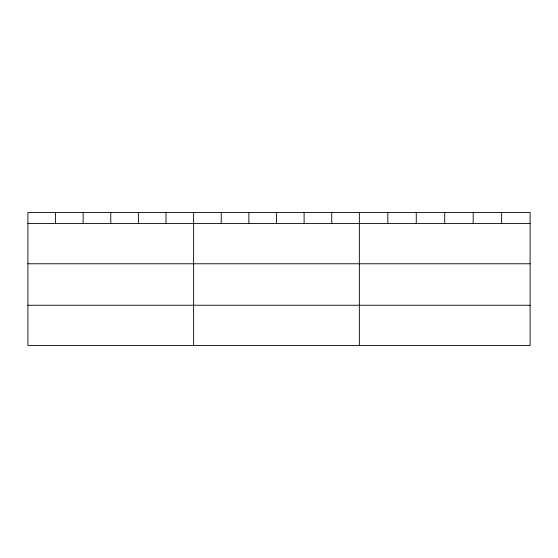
<?xml version="1.0" encoding="UTF-8"?>
<svg xmlns="http://www.w3.org/2000/svg" width="558" height="558" viewBox="0 0 558 558"><rect width="100%" height="100%" fill="white"/><g stroke="black" fill="none" stroke-linecap="round" stroke-linejoin="round"><path stroke-width="0.84" d="M530.1 223.521L530.1 345.5L27.9 345.5L27.9 212.5L530.1 212.5L530.1 223.521L27.9 223.521M27.9 263.774L530.1 263.774M27.9 305.247L530.1 305.247M501.642 212.5L501.642 223.521M473.184 212.5L473.184 223.521M444.726 212.5L444.726 223.521M416.268 212.5L416.268 223.521M387.81 212.5L387.81 223.521M359.352 212.5L359.352 345.5M331.731 212.5L331.731 223.521M304.11 212.5L304.11 223.521M276.489 212.5L276.489 223.521M248.868 212.5L248.868 223.521M221.247 212.5L221.247 223.521M193.626 212.5L193.626 345.5M166.005 212.5L166.005 223.521M138.384 212.5L138.384 223.521M110.763 212.5L110.763 223.521M83.142 212.5L83.142 223.521M55.521 212.5L55.521 223.521"/></g></svg>
